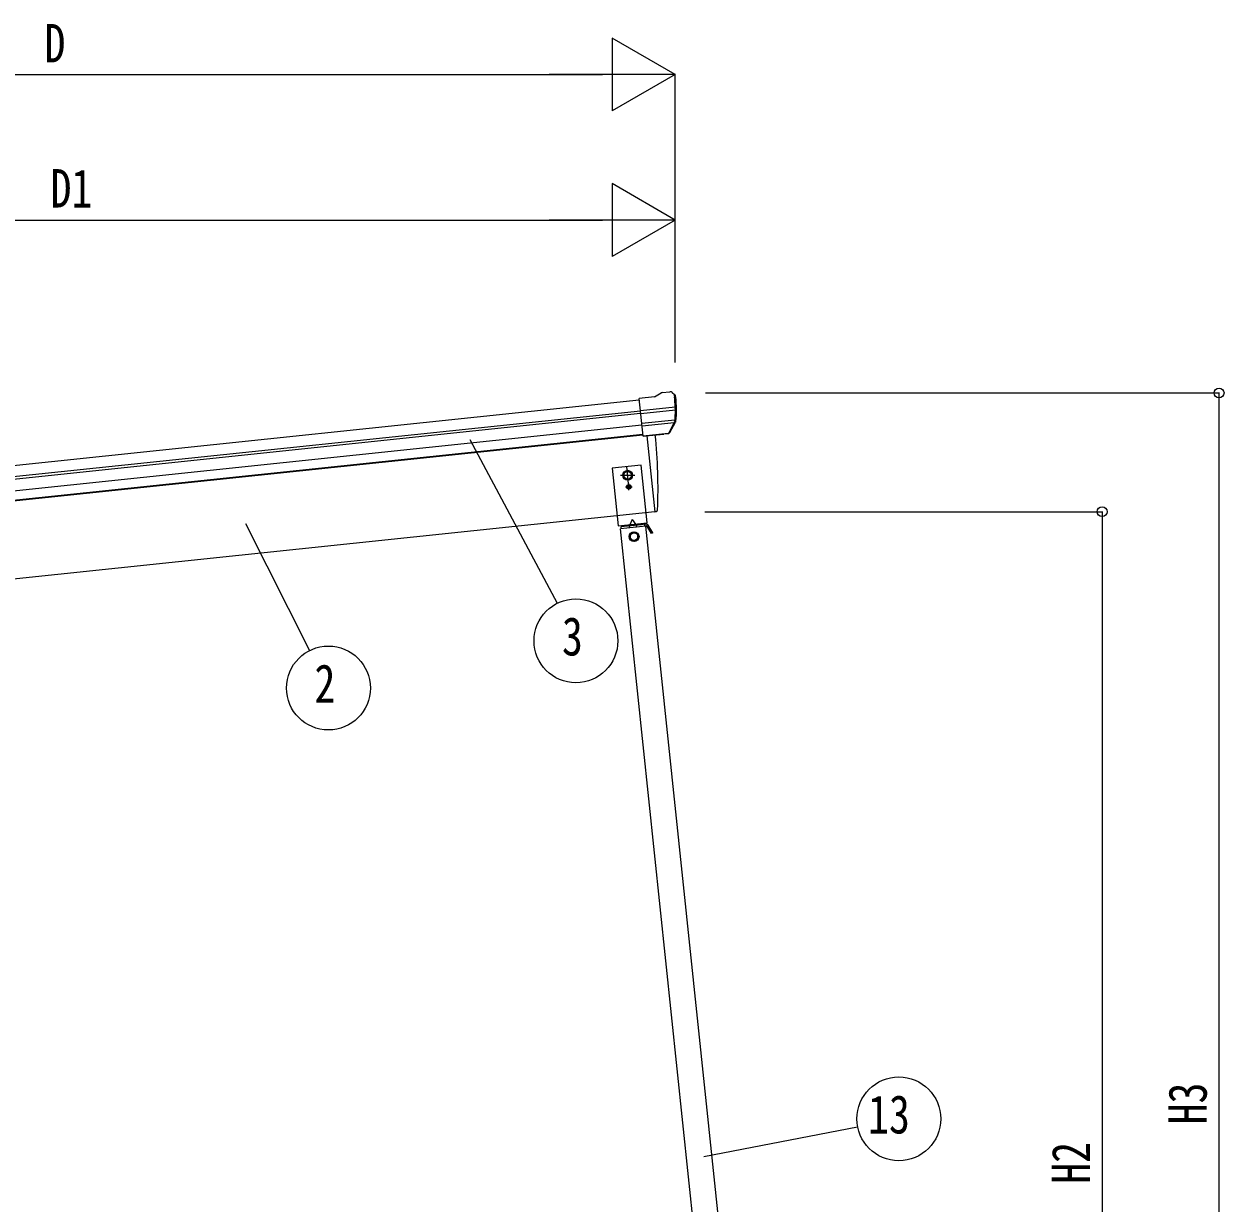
# Model space of a CAD drawing. Units: millimetres, scale not verified. Extents: x -10512 to 10512, y -7425 to 7425.
# Drawn here: x -5274 to -3214, y -2849 to -823 of the extents above; entities that cross this region are included whole.
import ezdxf
from ezdxf.enums import TextEntityAlignment as Align

# ---------------------------------------------------------------- set-up
doc = ezdxf.new("R2010")
doc.units = ezdxf.units.MM
doc.header["$LTSCALE"] = 30
doc.layers.add('0-4_YKK_13', color=4, linetype='Continuous', lineweight=18)
doc.layers.add('0-5_YKK_A1', color=4, linetype='Continuous')
doc.layers.add('0-6_YKK_D', color=6, linetype='Continuous')
doc.styles.add('ＭＳ ゴシック', font='')
doc.styles.get('ＭＳ ゴシック').set_extended_font_data('MS Gothic')

msp = doc.modelspace()

# ---------------------------------------------------------------- linework, layer by layer
at = {"layer": '0-4_YKK_13'}
for p, q in [((-4191.5, -1462.91), (-4218.02, -1465.69)), ((-4165.18, -1454.11), (-4165.19, -1454.11)), ((-4161.52, -1455.19), (-4161.52, -1455.19)), ((-4161.52, -1455.19), (-4157.2, -1458.69)), ((-4157.2, -1458.69), (-4156.34, -1459.39)), ((-4154.95, -1463.09), (-4155.26, -1461.24)), ((-4211.24, -1530.25), (-4218.02, -1465.69)), ((-4215.87, -1486.22), (-4156.13, -1479.94)), ((-4155.65, -1485.81), (-4215.25, -1492.08)), ((-4156.49, -1502.57), (-4213.52, -1508.56)), ((-4157.87, -1507.23), (-4213.05, -1513.03)), ((-4166.43, -1523.81), (-4156.99, -1505.5)), ((-4165.38, -1524.23), (-4155.26, -1505.98)), ((-4167.89, -1525.46), (-4211.26, -1530.02)), ((-4211.24, -1530.25), (-4201.29, -1529.2)), ((-4204.67, -1529.55), (-4190.97, -1659.93)), ((-4201.29, -1529.2), (-4201.02, -1529.26)), ((-4201.02, -1529.26), (-4175.69, -1526.6)), ((-4175.69, -1526.6), (-4175.44, -1526.48)), ((-4175.44, -1526.48), (-4167.74, -1525.67)), ((-4236.19, -1612.3), (-4239.33, -1582.46)), ((-4250.27, -1597.38), (-4225.26, -1597.38)), ((-4241.42, -1617.27), (-4229.92, -1617.27)), ((-4236.9, -1616.86), (-4237.72, -1616.86)), ((-4235.67, -1623.02), (-4235.67, -1611.52)), ((-4234.44, -1617.68), (-4233.62, -1617.68)), ((-4190.97, -1659.93), (-4188.92, -1659.64)), ((-4206.48, -1684.59), (-4250.23, -1689.19)), ((-4205.61, -1681.48), (-4249.06, -1686.05)), ((-4248.74, -1689.03), (-4249.06, -1686.05)), ((-4234.32, -1687.51), (-4234.64, -1684.53)), ((-4234.37, -1687.02), (-4222.44, -1685.76)), ((-4229.76, -1673.5), (-4233.74, -1682.42)), ((-4229.76, -1673.5), (-4224.02, -1681.4)), ((-4222.39, -1686.26), (-4222.7, -1683.28)), ((-4207.97, -1684.74), (-4208.28, -1681.76)), ((-4208.02, -1684.25), (-4205.35, -1683.97)), ((-4194.65, -1696.36), (-4202.73, -1682.92)), ((-4199.37, -1693.36), (-4197.23, -1692.07))]:
    msp.add_line(p, q, dxfattribs=at)
for points in [[(-4191.5, -1462.91), (-4179.9, -1455.94), (-4179.9, -1455.93)], [(-4178.67, -1455.52), (-4178.67, -1455.52), (-4165.19, -1454.11)], [(-4237.72, -1616.86), (-4237.72, -1617.68), (-4236.9, -1617.68)], [(-4235.26, -1616.04), (-4235.26, -1615.22), (-4236.08, -1615.22), (-4236.08, -1616.04)], [(-4236.08, -1618.5), (-4236.08, -1619.32), (-4235.26, -1619.32), (-4235.26, -1618.5)], [(-4233.62, -1617.68), (-4233.62, -1616.86), (-4234.44, -1616.86)], [(-4194.65, -1696.36), (-4196.8, -1697.65), (-4204.87, -1684.21)]]:
    msp.add_lwpolyline(points, dxfattribs=at)
for points in [[(-4204.01, -1679.3), (-4214.47, -1579.85), (-4264.19, -1585.07), (-4253.74, -1684.53)], [(-4237.76, -1589.87), (-4244.26, -1593.63), (-4244.26, -1601.13), (-4237.76, -1604.88), (-4231.26, -1601.13), (-4231.26, -1593.63)], [(-4213.75, -1682.33), (-4243.59, -1685.47), (-4243.8, -1683.48), (-4213.96, -1680.35)], [(-4226.81, -1695.29), (-4233.25, -1699.16), (-4233.12, -1706.66), (-4226.55, -1710.3), (-4220.12, -1706.44), (-4220.25, -1698.93)]]:
    msp.add_lwpolyline(points, close=True, dxfattribs=at)
for centre, radius in [((-4237.76, -1597.38), 8.5), ((-4237.76, -1597.38), 7.7), ((-4237.76, -1597.38), 6.5), ((-4237.76, -1597.38), 6.5), ((-4237.76, -1597.38), 6.5), ((-4235.67, -1617.27), 3.75), ((-4226.68, -1702.8), 8.5), ((-4226.68, -1702.8), 7.7), ((-4226.68, -1702.8), 6.5)]:
    msp.add_circle(centre, radius, dxfattribs=at)
for centre, radius, start, end in [((-4178.36, -1458.51), 3, 96.02369, 120.97631), ((-4164.67, -1459.08), 5, 51.04426, 95.95574), ((-4348.51, -1484.74), 192.44, 1.4271, 6.57578), ((-4355.84, -1484.2), 202, 354.13916, 6), ((-4110.86, -1477.83), 45.32, 182.67122, 185.64518), ((-4355.84, -1484.2), 200.2, 354.20009, 359.53883), ((-4155.46, -1487.15), 1.35, 95.1605, 97.91927), ((-4152.86, -1485.59), 2.74, 179.02151, 184.43412), ((-4168, -1522.78), 2.99, 285.2717, 331.00739), ((-4159.65, -1504.13), 3, 332.69111, 354.20009), ((-4157.88, -1504.52), 3, 331, 354.13916), ((-5085.57, -1619.72), 900, 357.63919, 5.84085), ((-4236.9, -1616.04), 0.82, 270, 0), ((-4236.9, -1618.5), 0.82, 0, 90), ((-4234.44, -1616.04), 0.82, 180, 270), ((-4234.44, -1618.5), 0.82, 90, 180), ((-4189.33, -1656.67), 3, 278, 357.63919), ((-4205.3, -1684.46), 3, 31, 96), ((-4205.3, -1684.46), 0.5, 31, 96)]:
    msp.add_arc(centre, radius, start, end, dxfattribs=at)
for centre, major_axis, ratio, start_param, end_param in [((-4157.21, -1462.69), (-0.87, 5.91), 0.020485, 0.671432, 1.5691306), ((-4162.61, -1458.17), (5.88, -1.31), 0.24881, 0.460585, 0.4641038), ((-4158.23, -1461.72), (-2.34, 1.9), 0.995767, 3.9859716, 4.712389), ((-4353.54, -1506.15), (-20.92, 199.05), 0.994373, 4.7113789, 4.7277536), ((-4168.2, -1522.48), (-0.11, 3), 0.642905, 3.2459383, 4.203928), ((-4165.77, -1522.23), (1.08, 3.13), 0.040856, 2.1135035, 2.1416249), ((-4168.06, -1522.69), (1.66, -2.51), 0.997631, 5.8041905, 5.8929484), ((-4168.14, -1522.58), (3.53, -2.11), 0.650902, 5.2561448, 5.3289554)]:
    msp.add_ellipse(centre, major_axis=major_axis, ratio=ratio, start_param=start_param, end_param=end_param, dxfattribs=at)
at = {"layer": '0-5_YKK_A1'}
for p, q in [((-6213.9, -1677.48), (-4217.81, -1467.68)), ((-6211.91, -1696.37), (-4215.83, -1486.58)), ((-6211.49, -1700.55), (-4215.39, -1490.76)), ((-6209.39, -1720.41), (-4213.3, -1510.62)), ((-4211.54, -1527.35), (-6207.63, -1737.15)), ((-4211.44, -1528.35), (-6136.73, -1730.7)), ((-4204.67, -1529.55), (-4190.97, -1659.93)), ((-4190.97, -1659.93), (-6118.31, -1862.5)), ((-4082.99, -3280.42), (-4250.23, -1689.19)), ((-4039.23, -3275.82), (-4206.48, -1684.59))]:
    msp.add_line(p, q, dxfattribs=at)
at = {"layer": '0-6_YKK_D'}
for p, q in [((-4155.92, -909.1), (-4264.18, -846.6)), ((-4264.18, -846.6), (-4264.18, -971.6)), ((-6149.31, -909.1), (-4280.92, -909.1)), ((-4155.92, -909.1), (-4372.43, -909.1)), ((-4155.92, -909.1), (-4264.18, -971.6)), ((-4155.92, -1403.78), (-4155.92, -908.1)), ((-4155.92, -1159.1), (-4264.18, -1096.6)), ((-4264.18, -1096.6), (-4264.18, -1221.6)), ((-6071.06, -1159.1), (-4280.92, -1159.1)), ((-4155.92, -1159.1), (-4372.43, -1159.1)), ((-4155.92, -1159.1), (-4264.18, -1221.6)), ((-4155.92, -1402.78), (-4155.92, -1158.1)), ((-4104.09, -1456.09), (-3221.07, -1456.09)), ((-3222.07, -3862.5), (-3222.07, -1456.09)), ((-4508.63, -1535.91), (-4358.73, -1817.3)), ((-4105.09, -1659.93), (-3421.87, -1659.93)), ((-3422.87, -1659.93), (-3422.87, -3862.5)), ((-4893.84, -1680.16), (-4783.95, -1898.44)), ((-4106.84, -2767.17), (-3842.71, -2716.19))]:
    msp.add_line(p, q, dxfattribs=at)
for centre, radius in [((-3222.07, -1456.09), 8.5), ((-3422.87, -1659.93), 8.5), ((-4326.51, -1881.69), 72), ((-4751.58, -1962.75), 72), ((-3772.01, -2702.55), 72)]:
    msp.add_circle(centre, radius, dxfattribs=at)

# ---------------------------------------------------------------- texts
at = {"layer": '0-6_YKK_D', "style": 'ＭＳ ゴシック', "width": 0.8}
for s, p in [('D', (-5239.12, -908.3)), ('D1', (-5228.79, -1157.44)), ('3', (-4350.51, -1926.69)), ('2', (-4775.58, -2007.75)), ('13', (-3824.81, -2747.55))]:
    msp.add_text(s, height=65.98, dxfattribs=at).set_placement(p, align=Align.BOTTOM_LEFT)
for s, p in [('H3', (-3223.41, -2712.09)), ('H2', (-3423.67, -2814.03))]:
    msp.add_text(s, height=65.98, rotation=90, dxfattribs=at).set_placement(p, align=Align.BOTTOM_LEFT)

doc.saveas('drawing.dxf')
